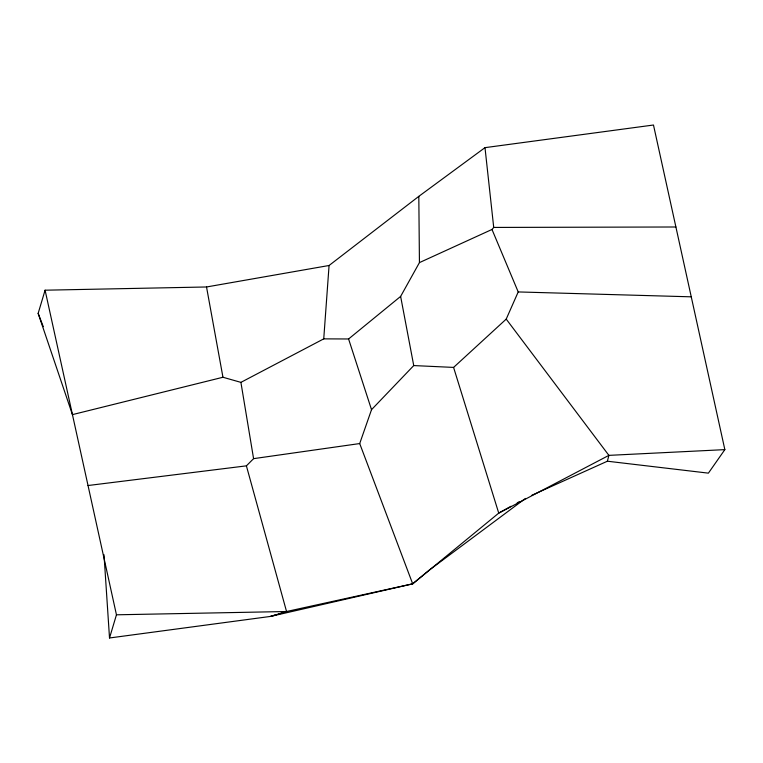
<?xml version="1.0" encoding="UTF-8"?>
<svg xmlns="http://www.w3.org/2000/svg" width="763" height="763" viewBox="0 0 763 763"><rect width="100%" height="100%" fill="white"/><g stroke="black" fill="none" stroke-linecap="round" stroke-linejoin="round"><path stroke-width="1.14" d="M329.072 265.495L206.525 286.974L45.084 290.198L38.15 313.374L72.437 414.624L222.958 377.256L240.908 382.368L323.741 338.867L329.072 265.495L418.811 196.358L484.991 147.65L653.481 125.018L724.85 449.626L708.398 473.146L607.386 461.214L531.782 495.292M607.386 461.214L608.893 455.368L506.212 319.106L518.211 291.933L491.992 229.463L493.718 227.431L484.991 147.65M511.019 506.279L498.735 513.117L412.688 583.838L270.56 616.418L109.519 637.982L116.453 614.806L45.084 290.198M276.244 614.759L270.56 616.418L286.545 611.516L412.688 583.838L359.707 443.561L371.524 409.683L413.737 365.572L453.584 367.413L506.212 319.106M323.741 338.867L348.586 338.972L400.632 296.406L419.44 262.606L418.811 196.358M88.031 485.526L246.401 465.85L253.583 458.649L359.707 443.561M412.688 583.838L429.683 569.789L525.44 498.439M517.171 502.855L519.212 501.72M419.44 262.606L491.992 229.463M278.514 614.091L281.929 613.09M724.85 449.626L608.893 455.368L498.735 513.117L453.584 367.413M116.453 614.806L286.545 611.516L246.401 465.85M493.718 227.431L675.904 226.993M518.211 291.933L691.259 296.826M38.15 313.374L43.281 326.659M348.586 338.972L371.524 409.683M400.632 296.406L413.737 365.572M206.525 286.974L222.958 377.256M240.908 382.368L253.583 458.649M104.006 554.73L109.519 637.982"/></g></svg>
